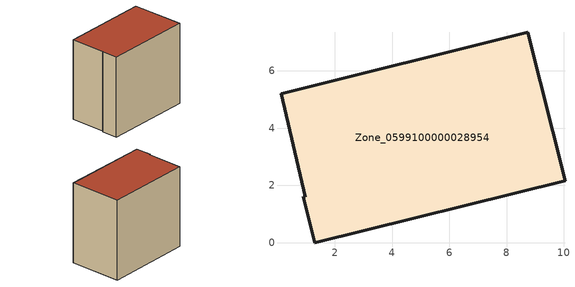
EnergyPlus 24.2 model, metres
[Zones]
Zone_0599100000028954
 floor ground (C_G): 0.89,1.61 0.97,1.61 0.11,5.21 8.74,7.35 10.04,2.16 1.29,0 z0
 wall outside (C_F): 10.04,2.16 8.74,7.35 0.11,5.21 0.97,1.61 0.89,1.61 1.29,0 10.04,2.16 z0:8.36
 roof outside (C_R): 0.97,1.61 0.89,1.61 1.29,0 10.04,2.16 8.74,7.35 0.11,5.21 z8.36
[BUILDING]
Pand.0599100000028954: North Axis=0; Terrain=City; Loads Convergence Tolerance Value=0.04; Temperature Convergence Tolerance Value=0.4; Solar Distribution=FullExterior; Maximum Number of Warmup Days=25; Minimum Number of Warmup Days=1
[Site:Location]
Rotterdam.The.Hague.AP_ZH_NLD Design_Conditions: Latitude=51.96; Longitude=4.45; Time Zone=1; Elevation=-4.5
[SITE:GROUNDTEMPERATURE:BUILDINGSURFACE]
18, 18, 18, 18, 18, 18, 18, 18, 18, 18, 18, 18
[MATERIAL] Thermal Absorptance=0.9; Solar Absorptance=0.7; Visible Absorptance=0.7
Name | Roughness | Thickness | Conductivity | Density | Specific Heat
G.TC.1975-1991 | MediumSmooth | 0.15 | 0.288461 | 540 | 1210
F.TC.1975-1991 | Rough | 0.3 | 0.230769 | 1920 | 840
R.TC.1975-1991 | MediumRough | 0.2 | 0.153846 | 1500 | 1000
[CONSTRUCTION]
C_G: G.TC.1975-1991
C_F: F.TC.1975-1991
C_R: R.TC.1975-1991
[ZONE]
Zone_0599100000028954: Type=1; Multiplier=1; Ceiling Height=Autocalculate; Volume=Autocalculate; Floor Area=autocalculate; Part of Total Floor Area=Yes
[ZONEINFILTRATION:DESIGNFLOWRATE]
Infil_Zone_0599100000028954: Zone or ZoneList or Space or SpaceList=Zone_0599100000028954; Schedule=AlwaysOn; Design Flow Rate Calculation Method=Flow/Area; Flow Rate per Floor Area=0.003; Constant Term Coefficient=1; Temperature Term Coefficient=0; Velocity Term Coefficient=0; Velocity Squared Term Coefficient=0
[HVACTEMPLATE:ZONE:IDEALLOADSAIRSYSTEM]
Zone_0599100000028954: Maximum Heating Supply Air Temperature=50; Minimum Cooling Supply Air Temperature=13; Maximum Heating Supply Air Humidity Ratio=0.0156; Minimum Cooling Supply Air Humidity Ratio=0.0077; Heating Limit=NoLimit; Cooling Limit=NoLimit; Dehumidification Control Type=ConstantSensibleHeatRatio; Cooling Sensible Heat Ratio=0.7; Dehumidification Setpoint=60; Humidification Control Type=None; Humidification Setpoint=30; Outdoor Air Method=None; Outdoor Air Flow Rate per Person=0.00944; Outdoor Air Flow Rate per Zone Floor Area=0; Outdoor Air Flow Rate per Zone=0; Demand Controlled Ventilation Type=None; Outdoor Air Economizer Type=NoEconomizer; Heat Recovery Type=None; Sensible Heat Recovery Effectiveness=0.7; Latent Heat Recovery Effectiveness=0.65
[ZONECONTROL:THERMOSTAT]
ThermostatControl_Zone_0599100000028954: Zone or ZoneList=Zone_0599100000028954; Control Type Schedule=DualSetpointControlType; Control 1=Thermostat_Zone_0599100000028954; Temperature Difference Between Cutout And Setpoint=0
[THERMOSTATSETPOINT:DUALSETPOINT]
Thermostat_Zone_0599100000028954: Heating Setpoint Temperature Schedule=HeatingSetpoint_Zone_0599100000028954; Cooling Setpoint Temperature Schedule=CoolingSetpoint_Zone_0599100000028954
[SCHEDULE:COMPACT]
HeatingSetpoint_Zone_0599100000028954: Through: 12/31, For: AllDays, Until: 24:00, 21
CoolingSetpoint_Zone_0599100000028954: Through: 12/31, For: AllDays, Until: 24:00, 24
DualSetpointControlType: Through: 12/31, For: AllDays, Until: 24:00, 4
AlwaysOn: Through: 12/31, For: AllDays, Until: 24:00, 1
